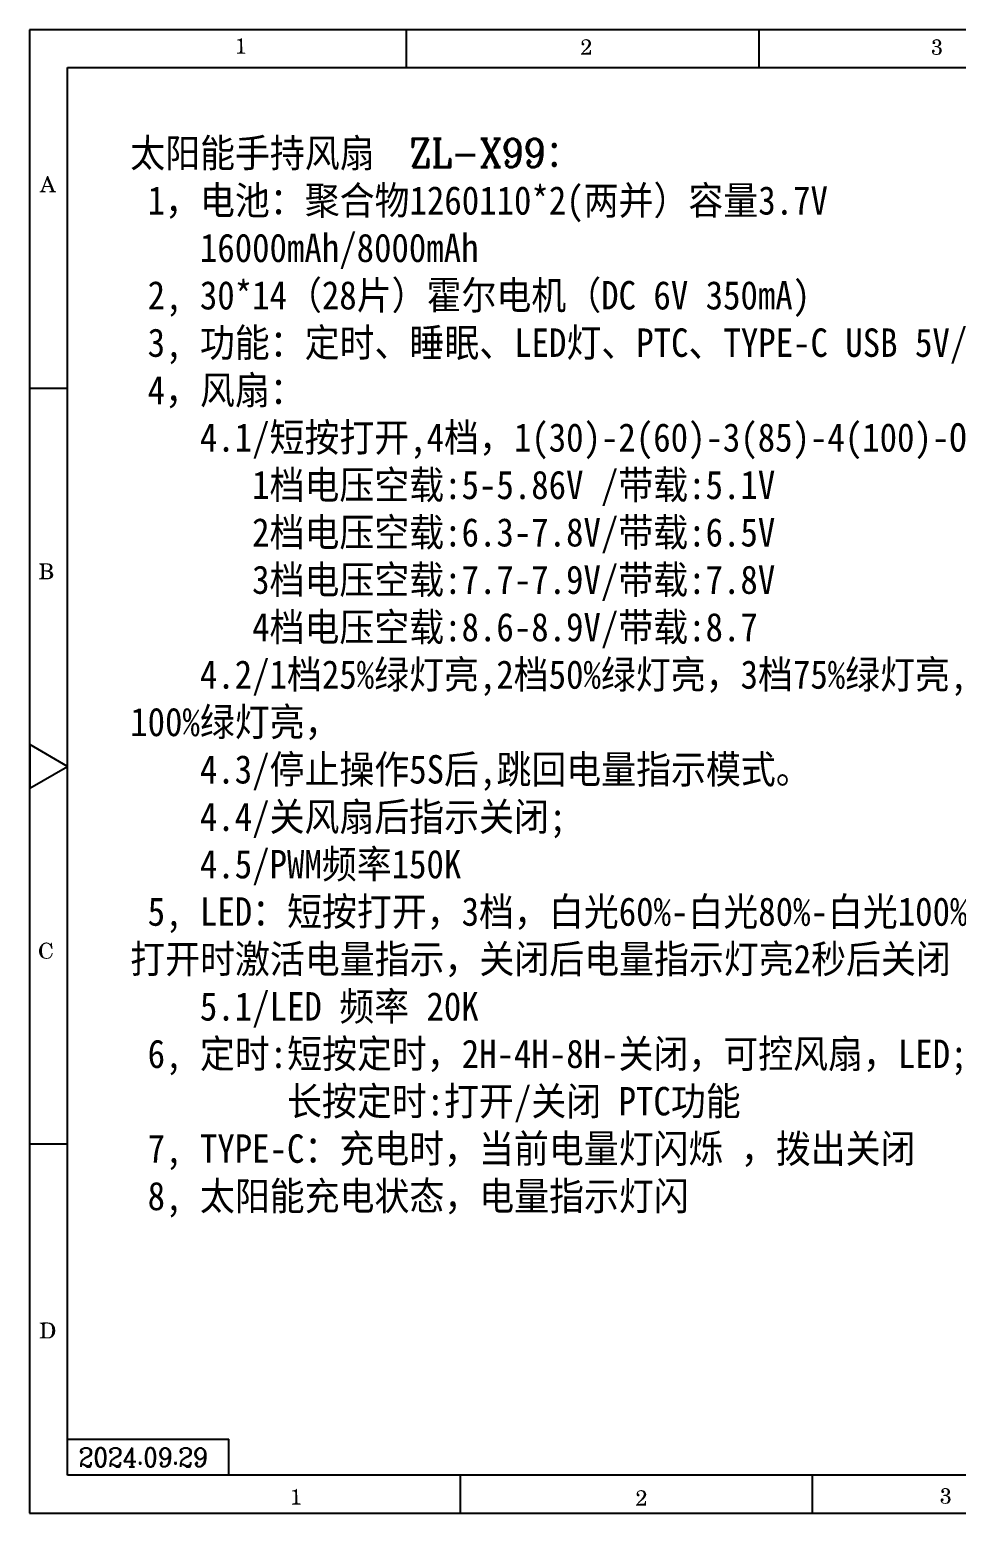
# Model space of a CAD drawing. Header units: millimetres. Extents: x 2313 to 2589, y 1099 to 1295.
# Drawn here: x 2312.8 to 2434.7, y 1100.1 to 1295.4 of the extents above; entities that cross this region are included whole.
import ezdxf

# ---------------------------------------------------------------- set-up
doc = ezdxf.new("R2010")
doc.units = ezdxf.units.MM
doc.layers.add('文字', color=3, linetype='Continuous', lineweight=9)
doc.styles.add('罗马', font='romanc.shx', dxfattribs={"width": 0.9, "height": 2.5})

msp = doc.modelspace()

# ---------------------------------------------------------------- linework, layer by layer
for p, q in [((2312.75, 1295.37), (2312.75, 1100.14)), ((2588.76, 1295.37), (2312.75, 1295.37)), ((2362.34, 1290.41), (2362.34, 1295.38)), ((2408.73, 1290.41), (2408.73, 1295.38)), ((2317.74, 1105.14), (2317.74, 1290.41)), ((2317.74, 1290.41), (2583.87, 1290.41)), ((2317.74, 1248.14), (2312.77, 1248.14)), ((2312.77, 1201.3), (2312.77, 1195.56)), ((2317.74, 1198.43), (2312.77, 1201.3)), ((2312.77, 1195.56), (2317.74, 1198.43)), ((2317.74, 1148.73), (2312.77, 1148.73)), ((2317.74, 1109.9), (2338.94, 1109.9)), ((2338.94, 1105.14), (2338.94, 1109.9)), ((2583.87, 1105.14), (2317.74, 1105.14)), ((2369.42, 1100.13), (2369.42, 1105.1)), ((2415.76, 1100.15), (2415.76, 1105.12)), ((2312.75, 1100.14), (2588.76, 1100.14))]:
    msp.add_line(p, q)
for points in [[(2340.02, 1293.96), (2340.2, 1294.1), (2340.38, 1294.13)], [(2340.24, 1293.96), (2340.02, 1293.96), (2340.38, 1294.13)], [(2340.02, 1293.96), (2340.02, 1294.06), (2340.2, 1294.1)], [(2340.24, 1293.96), (2340.52, 1294.2), (2340.66, 1294.31)], [(2340.38, 1293.92), (2340.24, 1293.96), (2340.66, 1294.31)], [(2340.24, 1293.96), (2340.38, 1294.13), (2340.52, 1294.2)], [(2340.45, 1293.78), (2340.38, 1293.92), (2340.66, 1294.31)], [(2340.73, 1292.48), (2340.41, 1292.44), (2340.45, 1292.58)], [(2340.45, 1293.78), (2340.66, 1294.31), (2340.73, 1292.62)], [(2340.73, 1292.62), (2340.45, 1292.58), (2340.45, 1293.78)], [(2340.45, 1292.58), (2340.73, 1292.62), (2340.73, 1292.48)], [(2385.53, 1293.72), (2385.36, 1293.69), (2385.39, 1293.79)], [(2385.36, 1293.69), (2385.53, 1293.72), (2385.64, 1293.62)], [(2385.64, 1293.62), (2385.36, 1293.58), (2385.36, 1293.69)], [(2385.36, 1293.58), (2385.64, 1293.62), (2385.74, 1293.48)], [(2385.74, 1293.48), (2385.39, 1293.37), (2385.36, 1293.58)], [(2385.64, 1293.9), (2385.53, 1293.83), (2385.39, 1293.79)], [(2385.64, 1293.9), (2385.39, 1293.79), (2385.43, 1293.9)], [(2385.39, 1293.79), (2385.53, 1293.83), (2385.53, 1293.72)], [(2385.39, 1293.37), (2385.74, 1293.48), (2385.67, 1293.34)], [(2385.67, 1293.34), (2385.53, 1293.3), (2385.39, 1293.37)], [(2385.74, 1293.97), (2385.43, 1293.9), (2385.53, 1293.97)], [(2385.43, 1293.9), (2385.74, 1293.97), (2385.64, 1293.9)], [(2385.89, 1292.63), (2385.78, 1292.53), (2385.5, 1292.42)], [(2385.89, 1292.63), (2385.5, 1292.42), (2385.64, 1292.63)], [(2386.24, 1294.08), (2385.92, 1294), (2385.53, 1293.97)], [(2386.24, 1294.08), (2385.53, 1293.97), (2385.71, 1294.08)], [(2385.53, 1293.97), (2385.92, 1294), (2385.74, 1293.97)], [(2386.03, 1292.74), (2385.64, 1292.63), (2385.85, 1292.81)], [(2385.64, 1292.63), (2386.03, 1292.74), (2385.89, 1292.63)], [(2386.1, 1294.11), (2385.71, 1294.08), (2385.85, 1294.11)], [(2385.71, 1294.08), (2386.1, 1294.11), (2386.24, 1294.08)], [(2385.85, 1294.11), (2385.96, 1294.15), (2386.1, 1294.11)], [(2386.31, 1292.98), (2386.2, 1292.88), (2385.85, 1292.81)], [(2386.31, 1292.98), (2385.85, 1292.81), (2385.99, 1292.98)], [(2385.85, 1292.81), (2386.2, 1292.88), (2386.03, 1292.74)], [(2386.24, 1294.08), (2386.34, 1294.04), (2385.92, 1294)], [(2386.06, 1293.97), (2385.92, 1294), (2386.34, 1294.04)], [(2385.99, 1292.98), (2386.1, 1293.12), (2386.48, 1293.19)], [(2385.99, 1292.98), (2386.48, 1293.19), (2386.31, 1292.98)], [(2386.06, 1293.97), (2386.34, 1294.04), (2386.45, 1293.97)], [(2386.45, 1293.97), (2386.2, 1293.86), (2386.06, 1293.97)], [(2386.48, 1293.19), (2386.1, 1293.12), (2386.2, 1293.3)], [(2386.2, 1293.86), (2386.45, 1293.97), (2386.52, 1293.86)], [(2386.52, 1293.86), (2386.27, 1293.72), (2386.2, 1293.86)], [(2386.59, 1293.41), (2386.2, 1293.3), (2386.24, 1293.41)], [(2386.2, 1293.3), (2386.59, 1293.41), (2386.48, 1293.19)], [(2386.62, 1293.55), (2386.24, 1293.41), (2386.31, 1293.58)], [(2386.24, 1293.41), (2386.62, 1293.55), (2386.59, 1293.41)], [(2386.27, 1293.72), (2386.52, 1293.86), (2386.59, 1293.69)], [(2386.59, 1293.69), (2386.31, 1293.58), (2386.27, 1293.72)], [(2386.31, 1293.58), (2386.59, 1293.69), (2386.62, 1293.55)], [(2386.41, 1292.42), (2386.45, 1292.6), (2386.59, 1292.7)], [(2386.48, 1292.07), (2386.41, 1292.42), (2386.59, 1292.7)], [(2386.59, 1292.7), (2386.45, 1292.6), (2386.48, 1292.7)], [(2386.48, 1292.07), (2386.59, 1292.7), (2386.59, 1292.07)], [(2431.78, 1292.7), (2431.47, 1292.6), (2431.5, 1292.7)], [(2431.47, 1292.6), (2431.78, 1292.7), (2431.85, 1292.56)], [(2431.85, 1292.56), (2431.47, 1292.42), (2431.47, 1292.6)], [(2431.85, 1292.56), (2431.78, 1292.45), (2431.47, 1292.42)], [(2431.5, 1292.7), (2431.64, 1292.77), (2431.78, 1292.7)], [(2431.78, 1293.79), (2431.54, 1293.76), (2431.57, 1293.86)], [(2431.54, 1293.76), (2431.78, 1293.79), (2431.89, 1293.72)], [(2431.89, 1293.72), (2431.54, 1293.65), (2431.54, 1293.76)], [(2431.54, 1293.65), (2431.89, 1293.72), (2431.92, 1293.62)], [(2431.92, 1293.62), (2431.57, 1293.51), (2431.54, 1293.65)], [(2432.03, 1294), (2431.92, 1293.97), (2431.57, 1293.86)], [(2432.03, 1294), (2431.57, 1293.86), (2431.68, 1294)], [(2431.92, 1293.97), (2431.78, 1293.9), (2431.57, 1293.86)], [(2431.57, 1293.86), (2431.78, 1293.9), (2431.78, 1293.79)], [(2431.57, 1293.51), (2431.92, 1293.62), (2431.85, 1293.51)], [(2431.85, 1293.51), (2431.71, 1293.48), (2431.57, 1293.51)], [(2432.45, 1294.04), (2431.68, 1294), (2431.78, 1294.04)], [(2432.03, 1294), (2431.68, 1294), (2432.45, 1294.04)], [(2432.24, 1294.11), (2432.35, 1294.08), (2431.78, 1294.04)], [(2431.99, 1294.11), (2432.24, 1294.11), (2431.78, 1294.04)], [(2431.99, 1294.11), (2431.78, 1294.04), (2431.89, 1294.11)], [(2431.78, 1294.04), (2432.35, 1294.08), (2432.45, 1294.04)], [(2432.17, 1293.23), (2432.45, 1293.23), (2431.78, 1293.19)], [(2432.03, 1293.23), (2432.17, 1293.23), (2431.78, 1293.19)], [(2432.03, 1293.23), (2431.78, 1293.19), (2431.92, 1293.23)], [(2431.78, 1293.19), (2432.45, 1293.23), (2432.31, 1293.16)], [(2432.31, 1293.16), (2431.78, 1293.09), (2431.78, 1293.19)], [(2431.89, 1293.09), (2431.78, 1293.09), (2432.31, 1293.16)], [(2432.03, 1293.09), (2431.89, 1293.09), (2432.31, 1293.16)], [(2431.99, 1294.11), (2432.1, 1294.15), (2432.24, 1294.11)], [(2432.17, 1293.97), (2432.03, 1294), (2432.45, 1294.04)], [(2432.03, 1293.09), (2432.31, 1293.16), (2432.42, 1293.09)], [(2432.42, 1293.09), (2432.17, 1293.05), (2432.03, 1293.09)], [(2432.28, 1293.9), (2432.17, 1293.97), (2432.45, 1294.04)], [(2432.59, 1293.34), (2432.17, 1293.23), (2432.31, 1293.34)], [(2432.17, 1293.23), (2432.59, 1293.34), (2432.45, 1293.23)], [(2432.17, 1293.05), (2432.42, 1293.09), (2432.52, 1293.05)], [(2432.52, 1293.05), (2432.31, 1292.98), (2432.17, 1293.05)], [(2432.28, 1293.9), (2432.45, 1294.04), (2432.59, 1293.9)], [(2432.59, 1293.9), (2432.35, 1293.79), (2432.28, 1293.9)], [(2432.66, 1293.48), (2432.31, 1293.34), (2432.35, 1293.51)], [(2432.31, 1293.34), (2432.66, 1293.48), (2432.59, 1293.34)], [(2432.31, 1292.98), (2432.52, 1293.05), (2432.66, 1292.95)], [(2432.66, 1292.95), (2432.42, 1292.84), (2432.31, 1292.98)], [(2432.35, 1293.79), (2432.59, 1293.9), (2432.66, 1293.72)], [(2432.66, 1293.72), (2432.38, 1293.62), (2432.35, 1293.79)], [(2432.7, 1293.62), (2432.35, 1293.51), (2432.38, 1293.62)], [(2432.35, 1293.51), (2432.7, 1293.62), (2432.66, 1293.48)], [(2432.38, 1293.62), (2432.66, 1293.72), (2432.7, 1293.62)], [(2432.42, 1292.84), (2432.66, 1292.95), (2432.73, 1292.77)], [(2432.73, 1292.77), (2432.42, 1292.74), (2432.42, 1292.84)], [(2432.45, 1292.63), (2432.42, 1292.74), (2432.73, 1292.77)], [(2432.77, 1292.6), (2432.42, 1292.45), (2432.45, 1292.63)], [(2432.77, 1292.6), (2432.73, 1292.49), (2432.42, 1292.45)], [(2432.45, 1292.63), (2432.73, 1292.77), (2432.77, 1292.6)], [(2340.98, 1292.37), (2341.08, 1292.37), (2340.02, 1292.34)], [(2340.76, 1292.37), (2340.98, 1292.37), (2340.02, 1292.34)], [(2340.31, 1292.37), (2340.76, 1292.37), (2340.02, 1292.34)], [(2340.31, 1292.37), (2340.02, 1292.34), (2340.17, 1292.37)], [(2340.02, 1292.23), (2340.02, 1292.34), (2341.08, 1292.37)], [(2340.02, 1292.23), (2341.08, 1292.37), (2341.15, 1292.23)], [(2340.31, 1292.37), (2340.41, 1292.44), (2340.73, 1292.48)], [(2340.31, 1292.37), (2340.73, 1292.48), (2340.76, 1292.37)], [(2385.29, 1292.17), (2385.36, 1292.28), (2386.27, 1292.35)], [(2385.29, 1292.07), (2385.29, 1292.17), (2386.27, 1292.35)], [(2385.53, 1292.07), (2385.29, 1292.07), (2386.27, 1292.35)], [(2385.67, 1292.42), (2385.57, 1292.31), (2385.36, 1292.28)], [(2385.67, 1292.42), (2385.36, 1292.28), (2385.5, 1292.42)], [(2385.36, 1292.28), (2385.57, 1292.31), (2386.27, 1292.35)], [(2385.5, 1292.42), (2385.78, 1292.53), (2385.67, 1292.42)], [(2386.17, 1292.07), (2385.53, 1292.07), (2386.27, 1292.35)], [(2386.27, 1292.35), (2385.57, 1292.31), (2386.17, 1292.35)], [(2386.17, 1292.07), (2386.27, 1292.35), (2386.41, 1292.42)], [(2386.48, 1292.07), (2386.17, 1292.07), (2386.41, 1292.42)], [(2431.47, 1292.42), (2431.78, 1292.45), (2431.68, 1292.38)], [(2431.68, 1292.38), (2431.5, 1292.31), (2431.47, 1292.42)], [(2431.5, 1292.31), (2431.68, 1292.38), (2431.68, 1292.28)], [(2431.68, 1292.28), (2431.61, 1292.17), (2431.5, 1292.31)], [(2431.68, 1292.28), (2431.78, 1292.21), (2431.61, 1292.17)], [(2431.61, 1292.17), (2431.78, 1292.21), (2431.89, 1292.17)], [(2431.89, 1292.17), (2431.71, 1292.1), (2431.61, 1292.17)], [(2432.2, 1292.17), (2432.56, 1292.17), (2431.71, 1292.1)], [(2432.03, 1292.17), (2432.2, 1292.17), (2431.71, 1292.1)], [(2431.89, 1292.17), (2432.03, 1292.17), (2431.71, 1292.1)], [(2431.71, 1292.1), (2432.56, 1292.17), (2432.45, 1292.1)], [(2432.45, 1292.1), (2431.82, 1292.07), (2431.71, 1292.1)], [(2431.92, 1292.07), (2431.82, 1292.07), (2432.45, 1292.1)], [(2432.2, 1292.07), (2431.92, 1292.07), (2432.45, 1292.1)], [(2432.2, 1292.07), (2432.06, 1292.03), (2431.92, 1292.07)], [(2432.63, 1292.28), (2432.2, 1292.17), (2432.35, 1292.28)], [(2432.2, 1292.17), (2432.63, 1292.28), (2432.56, 1292.17)], [(2432.2, 1292.07), (2432.45, 1292.1), (2432.35, 1292.07)], [(2432.7, 1292.38), (2432.35, 1292.28), (2432.42, 1292.45)], [(2432.35, 1292.28), (2432.7, 1292.38), (2432.63, 1292.28)], [(2432.42, 1292.45), (2432.73, 1292.49), (2432.7, 1292.38)], [(2315.03, 1275.64), (2314.43, 1274.52), (2315.03, 1276.1)], [(2315.03, 1275.64), (2314.71, 1274.8), (2314.43, 1274.52)], [(2315.03, 1275.64), (2315.03, 1276.1), (2315.17, 1276.14)], [(2315.38, 1274.83), (2315.03, 1275.64), (2315.17, 1276.14)], [(2315.45, 1274.66), (2315.38, 1274.83), (2315.17, 1276.14)], [(2315.45, 1274.66), (2315.17, 1276.14), (2315.91, 1274.37)], [(2314.74, 1274.13), (2314.08, 1274.09), (2314.22, 1274.13)], [(2314.08, 1274.09), (2314.74, 1274.13), (2314.85, 1274.09)], [(2314.85, 1274.09), (2314.08, 1273.99), (2314.08, 1274.09)], [(2314.08, 1273.99), (2314.85, 1274.09), (2314.85, 1273.99)], [(2314.53, 1274.27), (2314.57, 1274.16), (2314.22, 1274.13)], [(2314.53, 1274.27), (2314.22, 1274.13), (2314.32, 1274.27)], [(2314.22, 1274.13), (2314.57, 1274.16), (2314.74, 1274.13)], [(2314.32, 1274.27), (2314.39, 1274.37), (2314.57, 1274.41)], [(2314.32, 1274.27), (2314.57, 1274.41), (2314.53, 1274.27)], [(2314.57, 1274.41), (2314.39, 1274.37), (2314.43, 1274.52)], [(2314.71, 1274.8), (2314.67, 1274.66), (2314.43, 1274.52)], [(2314.43, 1274.52), (2314.67, 1274.66), (2314.57, 1274.41)], [(2314.67, 1274.66), (2314.71, 1274.8), (2315.38, 1274.83)], [(2315.45, 1274.66), (2314.67, 1274.66), (2315.38, 1274.83)], [(2316.05, 1274.13), (2316.15, 1274.13), (2315.34, 1274.09)], [(2315.59, 1274.13), (2316.05, 1274.13), (2315.34, 1274.09)], [(2315.59, 1274.13), (2315.34, 1274.09), (2315.48, 1274.13)], [(2315.34, 1273.99), (2315.34, 1274.09), (2316.15, 1274.13)], [(2315.34, 1273.99), (2316.15, 1274.13), (2316.22, 1273.99)], [(2315.91, 1274.37), (2315.59, 1274.27), (2315.45, 1274.66)], [(2315.59, 1274.27), (2315.91, 1274.37), (2315.94, 1274.23)], [(2315.94, 1274.23), (2315.59, 1274.13), (2315.59, 1274.27)], [(2315.59, 1274.13), (2315.94, 1274.23), (2316.05, 1274.13)], [(2314, 1225.14), (2314.98, 1225.17), (2315.16, 1225.14)], [(2315.16, 1225.14), (2314.03, 1225.03), (2314, 1225.14)], [(2315.16, 1225.14), (2315.33, 1225.1), (2314.03, 1225.03)], [(2315.33, 1225.1), (2315.48, 1225.07), (2314.03, 1225.03)], [(2314.67, 1225.03), (2314.03, 1225.03), (2315.48, 1225.07)], [(2314.67, 1225.03), (2314.14, 1224.99), (2314.03, 1225.03)], [(2314.28, 1224.92), (2314.14, 1224.99), (2314.67, 1225.03)], [(2314.28, 1224.92), (2314.67, 1225.03), (2314.63, 1224.92)], [(2314.63, 1224.92), (2314.31, 1224.82), (2314.28, 1224.92)], [(2314.31, 1224.82), (2314.63, 1224.92), (2314.63, 1224.25)], [(2314.63, 1224.25), (2314.31, 1223.3), (2314.31, 1224.82)], [(2314.63, 1224.25), (2314.63, 1224.08), (2314.31, 1223.3)], [(2314.63, 1224.25), (2314.84, 1224.22), (2314.63, 1224.08)], [(2315.51, 1224.22), (2315.33, 1224.15), (2314.63, 1224.08)], [(2315.05, 1224.22), (2315.51, 1224.22), (2314.63, 1224.08)], [(2314.84, 1224.22), (2315.05, 1224.22), (2314.63, 1224.08)], [(2314.95, 1225.03), (2314.67, 1225.03), (2315.48, 1225.07)], [(2315.05, 1224.99), (2314.95, 1225.03), (2315.48, 1225.07)], [(2315.05, 1224.99), (2315.48, 1225.07), (2315.58, 1224.99)], [(2315.58, 1224.99), (2315.23, 1224.96), (2315.05, 1224.99)], [(2315.05, 1224.22), (2315.19, 1224.25), (2315.65, 1224.33)], [(2315.05, 1224.22), (2315.65, 1224.33), (2315.51, 1224.22)], [(2315.19, 1224.25), (2315.3, 1224.29), (2315.65, 1224.33)], [(2315.37, 1224.85), (2315.23, 1224.96), (2315.58, 1224.99)], [(2315.65, 1224.33), (2315.3, 1224.29), (2315.37, 1224.4)], [(2315.37, 1224.85), (2315.58, 1224.99), (2315.69, 1224.85)], [(2315.69, 1224.85), (2315.41, 1224.71), (2315.37, 1224.85)], [(2315.72, 1224.47), (2315.37, 1224.4), (2315.41, 1224.5)], [(2315.37, 1224.4), (2315.72, 1224.47), (2315.65, 1224.33)], [(2315.69, 1224.85), (2315.72, 1224.75), (2315.41, 1224.71)], [(2315.41, 1224.71), (2315.72, 1224.75), (2315.76, 1224.64)], [(2315.76, 1224.64), (2315.44, 1224.61), (2315.41, 1224.71)], [(2315.41, 1224.5), (2315.44, 1224.61), (2315.76, 1224.64)], [(2315.41, 1224.5), (2315.76, 1224.64), (2315.72, 1224.47)], [(2315.16, 1223.2), (2315.62, 1223.2), (2314, 1223.16)], [(2315.02, 1223.2), (2315.16, 1223.2), (2314, 1223.16)], [(2314.81, 1223.2), (2315.02, 1223.2), (2314, 1223.16)], [(2314.67, 1223.2), (2314.81, 1223.2), (2314, 1223.16)], [(2314.67, 1223.2), (2314, 1223.16), (2314.21, 1223.2)], [(2314, 1223.16), (2315.62, 1223.2), (2315.51, 1223.13)], [(2315.51, 1223.13), (2314, 1223.06), (2314, 1223.16)], [(2315.51, 1223.13), (2315.37, 1223.09), (2314, 1223.06)], [(2315.09, 1223.06), (2314, 1223.06), (2315.37, 1223.09)], [(2314.63, 1223.3), (2314.21, 1223.2), (2314.31, 1223.3)], [(2314.21, 1223.2), (2314.63, 1223.3), (2314.67, 1223.2)], [(2314.31, 1223.3), (2314.63, 1224.08), (2314.63, 1223.3)], [(2315.33, 1224.15), (2315.44, 1224.11), (2314.63, 1224.08)], [(2314.84, 1224.08), (2314.63, 1224.08), (2315.44, 1224.11)], [(2314.84, 1224.08), (2315.44, 1224.11), (2315.55, 1224.08)], [(2315.55, 1224.08), (2314.98, 1224.04), (2314.84, 1224.08)], [(2315.09, 1224.04), (2314.98, 1224.04), (2315.55, 1224.08)], [(2315.09, 1224.04), (2315.55, 1224.08), (2315.65, 1224.04)], [(2315.65, 1224.04), (2315.26, 1224.01), (2315.09, 1224.04)], [(2315.09, 1223.06), (2315.37, 1223.09), (2315.23, 1223.06)], [(2315.16, 1223.2), (2315.26, 1223.23), (2315.72, 1223.27)], [(2315.16, 1223.2), (2315.72, 1223.27), (2315.62, 1223.2)], [(2315.37, 1223.94), (2315.26, 1224.01), (2315.65, 1224.04)], [(2315.72, 1223.27), (2315.26, 1223.23), (2315.37, 1223.34)], [(2315.37, 1223.94), (2315.65, 1224.04), (2315.76, 1223.9)], [(2315.76, 1223.9), (2315.44, 1223.8), (2315.37, 1223.94)], [(2315.83, 1223.48), (2315.37, 1223.34), (2315.44, 1223.51)], [(2315.83, 1223.48), (2315.79, 1223.37), (2315.37, 1223.34)], [(2315.37, 1223.34), (2315.79, 1223.37), (2315.72, 1223.27)], [(2315.44, 1223.8), (2315.76, 1223.9), (2315.83, 1223.73)], [(2315.83, 1223.73), (2315.48, 1223.62), (2315.44, 1223.8)], [(2315.86, 1223.62), (2315.44, 1223.51), (2315.48, 1223.62)], [(2315.44, 1223.51), (2315.86, 1223.62), (2315.83, 1223.48)], [(2315.48, 1223.62), (2315.83, 1223.73), (2315.86, 1223.62)], [(2314.38, 1174.43), (2314, 1174.36), (2314.07, 1174.57)], [(2314, 1174.36), (2314.38, 1174.43), (2314.38, 1174.22)], [(2314.38, 1174.22), (2314, 1174.15), (2314, 1174.36)], [(2314, 1174.15), (2314.38, 1174.22), (2314.38, 1173.97)], [(2314.38, 1173.97), (2314, 1173.9), (2314, 1174.15)], [(2314, 1173.9), (2314.38, 1173.97), (2314.42, 1173.76)], [(2314.42, 1173.76), (2314.03, 1173.72), (2314, 1173.9)], [(2314.03, 1173.72), (2314.42, 1173.76), (2314.45, 1173.58)], [(2314.45, 1173.58), (2314.14, 1173.55), (2314.03, 1173.72)], [(2314.45, 1174.74), (2314.42, 1174.6), (2314.07, 1174.57)], [(2314.45, 1174.74), (2314.07, 1174.57), (2314.14, 1174.74)], [(2314.07, 1174.57), (2314.42, 1174.6), (2314.38, 1174.43)], [(2314.52, 1174.89), (2314.14, 1174.74), (2314.28, 1174.92)], [(2314.14, 1174.74), (2314.52, 1174.89), (2314.45, 1174.74)], [(2314.14, 1173.55), (2314.45, 1173.58), (2314.52, 1173.44)], [(2314.52, 1173.44), (2314.24, 1173.37), (2314.14, 1173.55)], [(2314.24, 1173.37), (2314.52, 1173.44), (2314.59, 1173.34)], [(2314.7, 1175.06), (2314.59, 1174.99), (2314.28, 1174.92)], [(2314.7, 1175.06), (2314.28, 1174.92), (2314.42, 1175.06)], [(2314.28, 1174.92), (2314.59, 1174.99), (2314.52, 1174.89)], [(2314.95, 1175.13), (2314.42, 1175.06), (2314.56, 1175.17)], [(2314.95, 1175.13), (2314.81, 1175.1), (2314.42, 1175.06)], [(2314.42, 1175.06), (2314.81, 1175.1), (2314.7, 1175.06)], [(2315.09, 1175.24), (2315.23, 1175.2), (2314.56, 1175.17)], [(2315.09, 1175.24), (2314.56, 1175.17), (2314.77, 1175.24)], [(2314.95, 1175.13), (2314.56, 1175.17), (2315.23, 1175.2)], [(2314.77, 1175.24), (2314.95, 1175.27), (2315.09, 1175.24)], [(2314.95, 1175.13), (2315.23, 1175.2), (2315.33, 1175.13)], [(2315.33, 1175.13), (2315.09, 1175.1), (2314.95, 1175.13)], [(2315.19, 1175.06), (2315.09, 1175.1), (2315.33, 1175.13)], [(2315.19, 1175.06), (2315.33, 1175.13), (2315.48, 1175.03)], [(2315.48, 1175.03), (2315.3, 1174.99), (2315.19, 1175.06)], [(2315.41, 1174.89), (2315.3, 1174.99), (2315.48, 1175.03)], [(2315.41, 1174.89), (2315.48, 1175.03), (2315.65, 1175.27)], [(2315.48, 1174.78), (2315.41, 1174.89), (2315.65, 1175.27)], [(2315.41, 1173.34), (2315.48, 1173.44), (2315.65, 1173.48)], [(2315.41, 1173.34), (2315.65, 1173.48), (2315.55, 1173.3)], [(2315.48, 1175.03), (2315.55, 1175.2), (2315.65, 1175.27)], [(2315.51, 1174.67), (2315.48, 1174.78), (2315.65, 1175.27)], [(2315.72, 1173.58), (2315.48, 1173.44), (2315.58, 1173.62)], [(2315.72, 1173.58), (2315.65, 1173.48), (2315.48, 1173.44)], [(2315.58, 1174.53), (2315.51, 1174.67), (2315.65, 1175.27)], [(2315.65, 1174.39), (2315.58, 1174.53), (2315.65, 1175.27)], [(2315.58, 1173.62), (2315.62, 1173.72), (2315.76, 1173.76)], [(2315.58, 1173.62), (2315.76, 1173.76), (2315.72, 1173.58)], [(2315.76, 1173.86), (2315.76, 1173.76), (2315.62, 1173.72)], [(2315.76, 1173.86), (2315.62, 1173.72), (2315.65, 1173.86)], [(2315.65, 1174.39), (2315.65, 1175.27), (2315.76, 1174.39)], [(2314.59, 1173.34), (2314.42, 1173.23), (2314.24, 1173.37)], [(2314.59, 1173.34), (2314.7, 1173.26), (2314.42, 1173.23)], [(2314.42, 1173.23), (2314.7, 1173.26), (2314.84, 1173.23)], [(2314.84, 1173.23), (2314.56, 1173.16), (2314.42, 1173.23)], [(2315.09, 1173.23), (2315.19, 1173.23), (2314.56, 1173.16)], [(2314.98, 1173.23), (2315.09, 1173.23), (2314.56, 1173.16)], [(2314.84, 1173.23), (2314.98, 1173.23), (2314.56, 1173.16)], [(2315.37, 1173.16), (2314.56, 1173.16), (2315.19, 1173.23)], [(2315.37, 1173.16), (2314.74, 1173.12), (2314.56, 1173.16)], [(2314.74, 1173.12), (2315.37, 1173.16), (2315.16, 1173.12)], [(2315.16, 1173.12), (2314.95, 1173.09), (2314.74, 1173.12)], [(2315.55, 1173.3), (2315.19, 1173.23), (2315.3, 1173.3)], [(2315.19, 1173.23), (2315.55, 1173.3), (2315.37, 1173.16)], [(2315.55, 1173.3), (2315.3, 1173.3), (2315.41, 1173.34)], [(2314.08, 1125.23), (2315.04, 1125.27), (2315.25, 1125.23)], [(2315.39, 1125.23), (2315.56, 1125.16), (2314.08, 1125.13)], [(2315.25, 1125.23), (2315.39, 1125.23), (2314.08, 1125.13)], [(2315.25, 1125.23), (2314.08, 1125.13), (2314.08, 1125.23)], [(2315, 1125.13), (2314.08, 1125.13), (2315.56, 1125.16)], [(2315, 1125.13), (2314.22, 1125.09), (2314.08, 1125.13)], [(2314.22, 1125.09), (2315, 1125.13), (2314.86, 1125.09)], [(2314.86, 1125.09), (2314.37, 1125.02), (2314.22, 1125.09)], [(2314.86, 1125.09), (2314.72, 1125.06), (2314.37, 1125.02)], [(2314.37, 1125.02), (2314.72, 1125.06), (2314.72, 1124.95)], [(2314.72, 1124.95), (2314.4, 1124.92), (2314.37, 1125.02)], [(2314.4, 1124.92), (2314.72, 1124.95), (2314.72, 1123.47)], [(2314.72, 1123.47), (2314.4, 1123.4), (2314.4, 1124.92)], [(2315, 1125.13), (2315.56, 1125.16), (2315.67, 1125.13)], [(2315.67, 1125.13), (2315.14, 1125.09), (2315, 1125.13)], [(2315.25, 1125.09), (2315.14, 1125.09), (2315.67, 1125.13)], [(2315.25, 1125.09), (2315.67, 1125.13), (2315.77, 1125.06)], [(2315.77, 1125.06), (2315.42, 1125.02), (2315.25, 1125.09)], [(2315.53, 1124.95), (2315.42, 1125.02), (2315.77, 1125.06)], [(2315.53, 1124.95), (2315.77, 1125.06), (2315.85, 1124.95)], [(2315.85, 1124.95), (2315.63, 1124.81), (2315.53, 1124.95)], [(2315.85, 1124.95), (2315.92, 1124.85), (2315.63, 1124.81)], [(2315.63, 1124.81), (2315.92, 1124.85), (2315.99, 1124.74)], [(2315.99, 1124.74), (2315.67, 1124.7), (2315.63, 1124.81)], [(2315.67, 1124.7), (2315.99, 1124.74), (2316.06, 1124.63)], [(2316.06, 1124.63), (2315.7, 1124.6), (2315.67, 1124.7)], [(2315.7, 1124.6), (2316.06, 1124.63), (2316.09, 1124.49)], [(2315.28, 1123.3), (2315.7, 1123.3), (2314.08, 1123.26)], [(2315.14, 1123.3), (2315.28, 1123.3), (2314.08, 1123.26)], [(2314.96, 1123.3), (2315.14, 1123.3), (2314.08, 1123.26)], [(2314.82, 1123.3), (2314.96, 1123.3), (2314.08, 1123.26)], [(2314.3, 1123.3), (2314.82, 1123.3), (2314.08, 1123.26)], [(2314.3, 1123.3), (2314.08, 1123.26), (2314.19, 1123.3)], [(2314.08, 1123.26), (2315.7, 1123.3), (2315.56, 1123.23)], [(2315.56, 1123.23), (2314.08, 1123.15), (2314.08, 1123.26)], [(2315.18, 1123.15), (2314.08, 1123.15), (2315.56, 1123.23)], [(2314.72, 1123.37), (2314.3, 1123.3), (2314.4, 1123.4)], [(2314.3, 1123.3), (2314.72, 1123.37), (2314.82, 1123.3)], [(2314.4, 1123.4), (2314.72, 1123.47), (2314.72, 1123.37)], [(2315.18, 1123.15), (2315.56, 1123.23), (2315.39, 1123.15)], [(2315.28, 1123.3), (2315.39, 1123.33), (2315.85, 1123.44)], [(2315.28, 1123.3), (2315.85, 1123.44), (2315.7, 1123.3)], [(2315.39, 1123.33), (2315.49, 1123.4), (2315.85, 1123.44)], [(2315.85, 1123.44), (2315.49, 1123.4), (2315.6, 1123.54)], [(2315.95, 1123.58), (2315.6, 1123.54), (2315.63, 1123.65)], [(2315.6, 1123.54), (2315.95, 1123.58), (2315.85, 1123.44)], [(2316.06, 1123.75), (2315.63, 1123.65), (2315.67, 1123.75)], [(2315.63, 1123.65), (2316.06, 1123.75), (2315.95, 1123.58)], [(2316.09, 1123.97), (2315.67, 1123.75), (2315.7, 1124)], [(2315.67, 1123.75), (2316.09, 1123.97), (2316.06, 1123.75)], [(2316.09, 1124.49), (2315.7, 1124.42), (2315.7, 1124.6)], [(2315.7, 1124.42), (2316.09, 1124.49), (2316.09, 1124.35)], [(2316.09, 1124.35), (2315.74, 1124.25), (2315.7, 1124.42)], [(2316.13, 1124.21), (2315.7, 1124), (2315.74, 1124.25)], [(2315.7, 1124), (2316.13, 1124.21), (2316.09, 1123.97)], [(2315.74, 1124.25), (2316.09, 1124.35), (2316.13, 1124.21)], [(2347.28, 1103.02), (2347.45, 1103.16), (2347.63, 1103.19)], [(2347.49, 1103.02), (2347.28, 1103.02), (2347.63, 1103.19)], [(2347.28, 1103.02), (2347.28, 1103.12), (2347.45, 1103.16)], [(2347.49, 1103.02), (2347.77, 1103.26), (2347.91, 1103.37)], [(2347.63, 1102.98), (2347.49, 1103.02), (2347.91, 1103.37)], [(2347.49, 1103.02), (2347.63, 1103.19), (2347.77, 1103.26)], [(2347.7, 1102.84), (2347.63, 1102.98), (2347.91, 1103.37)], [(2347.7, 1102.84), (2347.91, 1103.37), (2347.98, 1101.68)], [(2393.35, 1103.17), (2392.96, 1103.14), (2393.1, 1103.17)], [(2392.96, 1103.14), (2393.35, 1103.17), (2393.49, 1103.14)], [(2393.1, 1103.17), (2393.21, 1103.21), (2393.35, 1103.17)], [(2432.94, 1103.13), (2432.69, 1103.09), (2432.73, 1103.2)], [(2433.18, 1103.34), (2433.08, 1103.31), (2432.73, 1103.2)], [(2433.18, 1103.34), (2432.73, 1103.2), (2432.83, 1103.34)], [(2433.08, 1103.31), (2432.94, 1103.24), (2432.73, 1103.2)], [(2432.73, 1103.2), (2432.94, 1103.24), (2432.94, 1103.13)], [(2433.61, 1103.38), (2432.83, 1103.34), (2432.94, 1103.38)], [(2433.18, 1103.34), (2432.83, 1103.34), (2433.61, 1103.38)], [(2433.4, 1103.45), (2433.5, 1103.41), (2432.94, 1103.38)], [(2433.15, 1103.45), (2433.4, 1103.45), (2432.94, 1103.38)], [(2433.15, 1103.45), (2432.94, 1103.38), (2433.04, 1103.45)], [(2432.94, 1103.38), (2433.5, 1103.41), (2433.61, 1103.38)], [(2433.15, 1103.45), (2433.25, 1103.48), (2433.4, 1103.45)], [(2433.32, 1103.31), (2433.18, 1103.34), (2433.61, 1103.38)], [(2433.43, 1103.24), (2433.32, 1103.31), (2433.61, 1103.38)], [(2433.43, 1103.24), (2433.61, 1103.38), (2433.75, 1103.24)], [(2433.75, 1103.24), (2433.5, 1103.13), (2433.43, 1103.24)], [(2433.5, 1103.13), (2433.75, 1103.24), (2433.82, 1103.06)], [(2348.23, 1101.43), (2348.34, 1101.43), (2347.28, 1101.4)], [(2348.02, 1101.43), (2348.23, 1101.43), (2347.28, 1101.4)], [(2347.56, 1101.43), (2348.02, 1101.43), (2347.28, 1101.4)], [(2347.56, 1101.43), (2347.28, 1101.4), (2347.42, 1101.43)], [(2347.28, 1101.29), (2347.28, 1101.4), (2348.34, 1101.43)], [(2347.28, 1101.29), (2348.34, 1101.43), (2348.41, 1101.29)], [(2347.56, 1101.43), (2347.67, 1101.5), (2347.98, 1101.54)], [(2347.56, 1101.43), (2347.98, 1101.54), (2348.02, 1101.43)], [(2347.98, 1101.54), (2347.67, 1101.5), (2347.7, 1101.64)], [(2347.98, 1101.68), (2347.7, 1101.64), (2347.7, 1102.84)], [(2347.7, 1101.64), (2347.98, 1101.68), (2347.98, 1101.54)], [(2392.54, 1101.23), (2392.61, 1101.34), (2393.53, 1101.41)], [(2392.54, 1101.13), (2392.54, 1101.23), (2393.53, 1101.41)], [(2392.79, 1101.13), (2392.54, 1101.13), (2393.53, 1101.41)], [(2392.79, 1102.78), (2392.61, 1102.75), (2392.65, 1102.85)], [(2392.61, 1102.75), (2392.79, 1102.78), (2392.89, 1102.68)], [(2392.89, 1102.68), (2392.61, 1102.64), (2392.61, 1102.75)], [(2392.61, 1102.64), (2392.89, 1102.68), (2393, 1102.54)], [(2393, 1102.54), (2392.65, 1102.43), (2392.61, 1102.64)], [(2392.93, 1101.48), (2392.82, 1101.37), (2392.61, 1101.34)], [(2392.93, 1101.48), (2392.61, 1101.34), (2392.75, 1101.48)], [(2392.61, 1101.34), (2392.82, 1101.37), (2393.53, 1101.41)], [(2392.89, 1102.96), (2392.79, 1102.89), (2392.65, 1102.85)], [(2392.89, 1102.96), (2392.65, 1102.85), (2392.68, 1102.96)], [(2392.65, 1102.85), (2392.79, 1102.89), (2392.79, 1102.78)], [(2392.65, 1102.43), (2393, 1102.54), (2392.93, 1102.4)], [(2392.93, 1102.4), (2392.79, 1102.36), (2392.65, 1102.43)], [(2393, 1103.03), (2392.68, 1102.96), (2392.79, 1103.03)], [(2392.68, 1102.96), (2393, 1103.03), (2392.89, 1102.96)], [(2393.14, 1101.69), (2393.03, 1101.59), (2392.75, 1101.48)], [(2393.14, 1101.69), (2392.75, 1101.48), (2392.89, 1101.69)], [(2392.75, 1101.48), (2393.03, 1101.59), (2392.93, 1101.48)], [(2393.49, 1103.14), (2393.17, 1103.07), (2392.79, 1103.03)], [(2393.49, 1103.14), (2392.79, 1103.03), (2392.96, 1103.14)], [(2392.79, 1103.03), (2393.17, 1103.07), (2393, 1103.03)], [(2393.42, 1101.13), (2392.79, 1101.13), (2393.53, 1101.41)], [(2393.53, 1101.41), (2392.82, 1101.37), (2393.42, 1101.41)], [(2393.28, 1101.8), (2392.89, 1101.69), (2393.1, 1101.87)], [(2392.89, 1101.69), (2393.28, 1101.8), (2393.14, 1101.69)], [(2393.56, 1102.04), (2393.46, 1101.94), (2393.1, 1101.87)], [(2393.56, 1102.04), (2393.1, 1101.87), (2393.24, 1102.04)], [(2393.1, 1101.87), (2393.46, 1101.94), (2393.28, 1101.8)], [(2393.49, 1103.14), (2393.6, 1103.1), (2393.17, 1103.07)], [(2393.31, 1103.03), (2393.17, 1103.07), (2393.6, 1103.1)], [(2393.24, 1102.04), (2393.35, 1102.18), (2393.74, 1102.25)], [(2393.24, 1102.04), (2393.74, 1102.25), (2393.56, 1102.04)], [(2393.31, 1103.03), (2393.6, 1103.1), (2393.7, 1103.03)], [(2393.7, 1103.03), (2393.46, 1102.92), (2393.31, 1103.03)], [(2393.74, 1102.25), (2393.35, 1102.18), (2393.46, 1102.36)], [(2393.42, 1101.13), (2393.53, 1101.41), (2393.67, 1101.48)], [(2393.74, 1101.13), (2393.42, 1101.13), (2393.67, 1101.48)], [(2393.46, 1102.92), (2393.7, 1103.03), (2393.77, 1102.92)], [(2393.77, 1102.92), (2393.53, 1102.78), (2393.46, 1102.92)], [(2393.84, 1102.47), (2393.46, 1102.36), (2393.49, 1102.47)], [(2393.46, 1102.36), (2393.84, 1102.47), (2393.74, 1102.25)], [(2393.88, 1102.61), (2393.49, 1102.47), (2393.56, 1102.64)], [(2393.49, 1102.47), (2393.88, 1102.61), (2393.84, 1102.47)], [(2393.53, 1102.78), (2393.77, 1102.92), (2393.84, 1102.75)], [(2393.84, 1102.75), (2393.56, 1102.64), (2393.53, 1102.78)], [(2393.56, 1102.64), (2393.84, 1102.75), (2393.88, 1102.61)], [(2393.67, 1101.48), (2393.7, 1101.66), (2393.84, 1101.76)], [(2393.74, 1101.13), (2393.67, 1101.48), (2393.84, 1101.76)], [(2393.84, 1101.76), (2393.7, 1101.66), (2393.74, 1101.76)], [(2393.74, 1101.13), (2393.84, 1101.76), (2393.84, 1101.13)], [(2432.94, 1102.04), (2432.62, 1101.93), (2432.66, 1102.04)], [(2432.62, 1101.93), (2432.94, 1102.04), (2433.01, 1101.9)], [(2433.01, 1101.9), (2432.62, 1101.76), (2432.62, 1101.93)], [(2433.01, 1101.9), (2432.94, 1101.79), (2432.62, 1101.76)], [(2432.62, 1101.76), (2432.94, 1101.79), (2432.83, 1101.72)], [(2432.83, 1101.72), (2432.66, 1101.65), (2432.62, 1101.76)], [(2432.66, 1102.04), (2432.8, 1102.11), (2432.94, 1102.04)], [(2432.66, 1101.65), (2432.83, 1101.72), (2432.83, 1101.61)], [(2432.83, 1101.61), (2432.76, 1101.51), (2432.66, 1101.65)], [(2432.69, 1103.09), (2432.94, 1103.13), (2433.04, 1103.06)], [(2433.04, 1103.06), (2432.69, 1102.99), (2432.69, 1103.09)], [(2432.69, 1102.99), (2433.04, 1103.06), (2433.08, 1102.95)], [(2433.08, 1102.95), (2432.73, 1102.85), (2432.69, 1102.99)], [(2432.73, 1102.85), (2433.08, 1102.95), (2433.01, 1102.85)], [(2433.01, 1102.85), (2432.87, 1102.81), (2432.73, 1102.85)], [(2432.83, 1101.61), (2432.94, 1101.54), (2432.76, 1101.51)], [(2432.76, 1101.51), (2432.94, 1101.54), (2433.04, 1101.51)], [(2433.04, 1101.51), (2432.87, 1101.44), (2432.76, 1101.51)], [(2433.36, 1101.51), (2433.71, 1101.51), (2432.87, 1101.44)], [(2433.18, 1101.51), (2433.36, 1101.51), (2432.87, 1101.44)], [(2433.04, 1101.51), (2433.18, 1101.51), (2432.87, 1101.44)], [(2432.87, 1101.44), (2433.71, 1101.51), (2433.61, 1101.44)], [(2433.61, 1101.44), (2432.97, 1101.4), (2432.87, 1101.44)], [(2433.32, 1102.57), (2433.61, 1102.57), (2432.94, 1102.53)], [(2433.18, 1102.57), (2433.32, 1102.57), (2432.94, 1102.53)], [(2433.18, 1102.57), (2432.94, 1102.53), (2433.08, 1102.57)], [(2432.94, 1102.53), (2433.61, 1102.57), (2433.47, 1102.5)], [(2433.47, 1102.5), (2432.94, 1102.42), (2432.94, 1102.53)], [(2433.04, 1102.42), (2432.94, 1102.42), (2433.47, 1102.5)], [(2433.08, 1101.4), (2432.97, 1101.4), (2433.61, 1101.44)], [(2433.18, 1102.42), (2433.04, 1102.42), (2433.47, 1102.5)], [(2433.36, 1101.4), (2433.08, 1101.4), (2433.61, 1101.44)], [(2433.36, 1101.4), (2433.22, 1101.37), (2433.08, 1101.4)], [(2433.18, 1102.42), (2433.47, 1102.5), (2433.57, 1102.42)], [(2433.57, 1102.42), (2433.32, 1102.39), (2433.18, 1102.42)], [(2433.75, 1102.67), (2433.32, 1102.57), (2433.47, 1102.67)], [(2433.32, 1102.57), (2433.75, 1102.67), (2433.61, 1102.57)], [(2433.32, 1102.39), (2433.57, 1102.42), (2433.68, 1102.39)], [(2433.68, 1102.39), (2433.47, 1102.32), (2433.32, 1102.39)], [(2433.78, 1101.61), (2433.36, 1101.51), (2433.5, 1101.61)], [(2433.36, 1101.51), (2433.78, 1101.61), (2433.71, 1101.51)], [(2433.36, 1101.4), (2433.61, 1101.44), (2433.5, 1101.4)], [(2433.82, 1102.81), (2433.47, 1102.67), (2433.5, 1102.85)], [(2433.47, 1102.67), (2433.82, 1102.81), (2433.75, 1102.67)], [(2433.47, 1102.32), (2433.68, 1102.39), (2433.82, 1102.28)], [(2433.82, 1102.28), (2433.57, 1102.18), (2433.47, 1102.32)], [(2433.82, 1103.06), (2433.54, 1102.95), (2433.5, 1103.13)], [(2433.85, 1102.95), (2433.5, 1102.85), (2433.54, 1102.95)], [(2433.5, 1102.85), (2433.85, 1102.95), (2433.82, 1102.81)], [(2433.85, 1101.72), (2433.5, 1101.61), (2433.57, 1101.79)], [(2433.5, 1101.61), (2433.85, 1101.72), (2433.78, 1101.61)], [(2433.54, 1102.95), (2433.82, 1103.06), (2433.85, 1102.95)], [(2433.57, 1102.18), (2433.82, 1102.28), (2433.89, 1102.11)], [(2433.89, 1102.11), (2433.57, 1102.07), (2433.57, 1102.18)], [(2433.61, 1101.97), (2433.57, 1102.07), (2433.89, 1102.11)], [(2433.92, 1101.93), (2433.57, 1101.79), (2433.61, 1101.97)], [(2433.92, 1101.93), (2433.89, 1101.83), (2433.57, 1101.79)], [(2433.57, 1101.79), (2433.89, 1101.83), (2433.85, 1101.72)], [(2433.61, 1101.97), (2433.89, 1102.11), (2433.92, 1101.93)]]:
    msp.add_solid(points)

# ---------------------------------------------------------------- texts
at = {"insert": (2319.2, 1108.76), "char_height": 2.5, "width": 19.5666, "attachment_point": 1, "style": '罗马'}
msp.add_mtext('2024.09.29', dxfattribs=at)
at = {"layer": '文字', "color": 6, "insert": (2325.98, 1281.02), "char_height": 3.7426, "width": 130.4549, "attachment_point": 1, "style": '罗马'}
msp.add_mtext('{\\fSimSun|b0|i0|c134|p54;太阳能手持风扇  }ZL-X99{\\fSimSun|b0|i0|c134|p54;：\\P 1，电池：聚合物1260110*2(两并）容量3.7V\\P    16000mAh/8000mAh\\P 2, 30*14（28片）霍尔电机（DC 6V 350mA)\\P 3, 功能：定时、睡眠、LED灯、PTC、TYPE-C USB 5V/2A输入输出\\P 4，风扇：\\P    4.1/短按打开,4档，1(30)-2(60)-3(85)-4(100)-OFF，\\P       1档电压空载:5-5.86V /带载:5.1V    \\P       2档电压空载:6.3-7.8V/带载:6.5V  \\P       3档电压空载:7.7-7.9V/带载:7.8V   \\P       4档电压空载:8.6-8.9V/带载:8.7\\P    4.2/1档25%绿灯亮,2档50%绿灯亮，3档75%绿灯亮,4档   100%绿灯亮，\\P    4.3/停止操作5S后,跳回电量指示模式。\\P    4.4/关风扇后指示关闭;\\P    4.5/PWM频率150K\\P 5, LED：短按打开，3档，白光60%-白光80%-白光100%-OFF，   打开时激活电量指示，关闭后电量指示灯亮2秒后关闭\\P    5.1/LED 频率 20K\\P 6, 定时:短按定时，2H-4H-8H-关闭，可控风扇，LED;\\P         长按定时:打开/关闭 PTC功能\\P 7, TYPE-C：充电时，当前电量灯闪烁 ，拨出关闭\\P 8, 太阳能充电状态，电量指示灯闪 }', dxfattribs=at)

doc.saveas('drawing.dxf')
